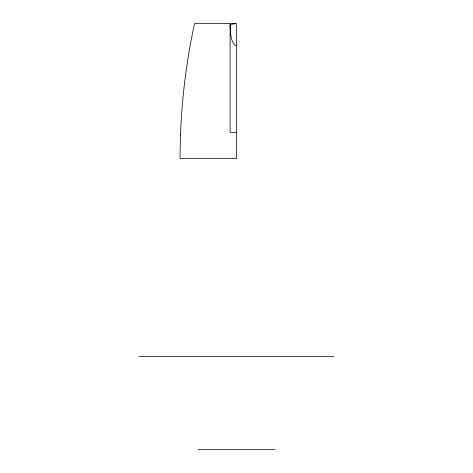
<?xml version="1.0" encoding="UTF-8"?>
<svg xmlns="http://www.w3.org/2000/svg" width="473" height="473" viewBox="0 0 473 473"><rect width="100%" height="100%" fill="white"/><g stroke="black" fill="none" stroke-linecap="round" stroke-linejoin="round"><path stroke-width="0.71" d="M236.5 132.393L230.103 132.393L230.079 24.484L235.554 23.65M230.079 24.484L230.156 25.382L230.582 25.382M138.991 356.506L334.009 356.506M197.986 449.35L275.014 449.35M236.5 45.402L234.839 45.319C230.203 39.933 230.635 32.129 230.156 25.382M180.432 135.379L180.012 158.455L236.5 158.455L236.5 23.65L194.515 23.65C186.533 60.384 181.91 97.822 180.432 135.379"/></g></svg>
